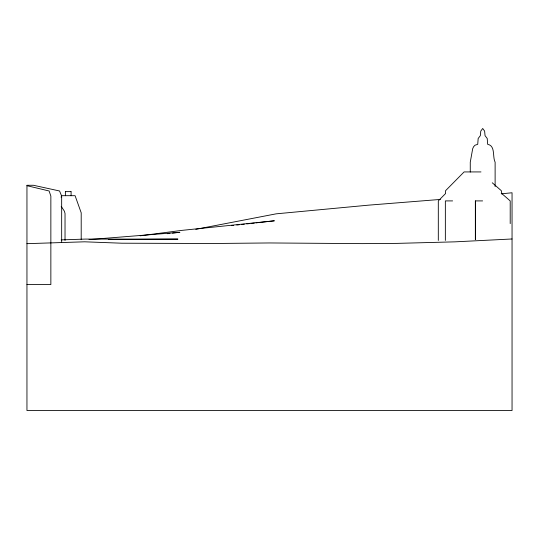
<?xml version="1.0" encoding="UTF-8"?>
<svg xmlns="http://www.w3.org/2000/svg" width="539" height="539" viewBox="0 0 539 539"><rect width="100%" height="100%" fill="white"/><g stroke="black" fill="none" stroke-linecap="round" stroke-linejoin="round"><path stroke-width="0.81" d="M61.062 197.153L61.702 195.691L75.089 195.691L81.2 212.811L81.2 239.666M195.772 229.331L276.163 213.835L368.73 205.143L440.417 199.43M140.14 235.812L181.832 230.382L274.385 220.801L256.005 222.87M231.777 225.605L233.448 225.417M236.789 225.039L239.296 224.756M241.802 224.473L244.308 224.19M246.815 223.907L249.321 223.624M250.992 223.436L254.334 223.058M167.42 233.704L169.92 233.421M172.413 233.144L179.891 232.309L89.009 239.592M501.223 193.831L512.05 192.767L512.05 410.523L26.95 410.523L26.95 185.275L33.438 185.275L59.559 190.981L61.662 196.088L61.662 241.991M512.05 238.979L454.896 241.849L397.135 243.379L362.323 243.628L269.756 242.954L213.525 243.5L121.726 243.21L84.616 241.809L26.95 243.668M61.183 239.882L85.398 239.08L177.951 239.114L108.312 239.585M480.977 171.928L464.099 171.928L445.578 190.685L445.578 193.535L438.308 200.906L438.308 240.441M65.495 191.635L70.98 191.635M452.625 200.906L445.355 200.906L445.355 240.441M482.621 200.906L475.351 200.906L475.351 239.599M26.95 284.552L50.855 284.552L50.855 196.088L49.096 190.981L26.95 185.685M492.255 182.775L501.31 190.685L501.762 193.535L510.204 200.906L510.204 223.618M61.197 206.336L64.417 211.227L65.03 213.532L65.03 240.448M495.119 186.595L495.119 162.185C492.309 156.876 495.685 145.732 487.667 144.324L487.216 138.476L485.06 135.68L484.615 131.098L482.695 128.477L480.775 131.098L480.323 135.68L478.167 138.476L477.722 144.324L475.007 145.22L473.599 146.709L472.69 148.703L470.264 162.185L470.264 172.069M475.573 200.906L475.573 239.599M71.094 191.635L71.094 195.711M65.387 191.635L65.387 195.711"/></g></svg>
